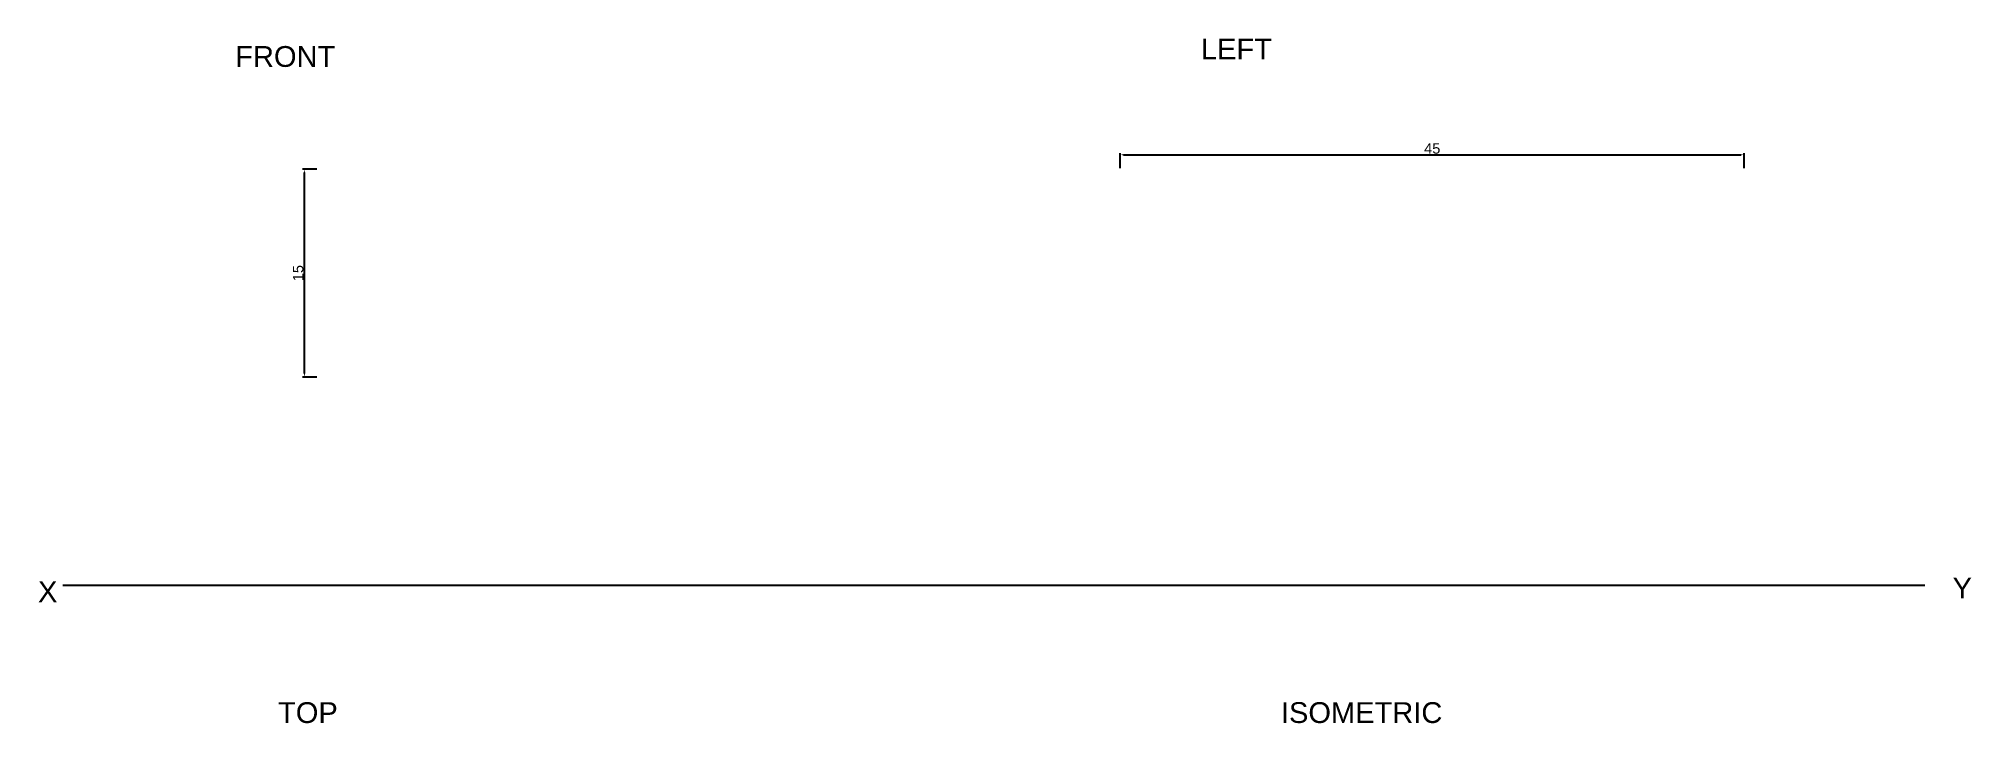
# Paper-space layout 'Q4' of a CAD drawing. Header units: millimetres. Extents: x 135 to 1528, y 671 to 1165.
import ezdxf

# ---------------------------------------------------------------- set-up
doc = ezdxf.new("R2010")
doc.units = ezdxf.units.MM
doc.styles.get("Standard").update_dxf_attribs({"font": 'arial.ttf'})
doc.dimstyles.new('ISO-25', dxfattribs={"dimtxt": 7.5, "dimasz": 2.5, "dimexe": 1.25, "dimexo": 0.625, "dimtad": 1, "dimdec": 0, "dimtxsty": 'Standard', "dimcen": 2.5, "dimadec": 0, "dimazin": 0, "dimtfac": 1, "dimtdec": 0, "dimtmove": 0, "dimatfit": 3, "dimfxl": 1, "dimarcsym": 0})

# ---------------------------------------------------------------- blocks, each defined once
blk = doc.blocks.new('*D90')
at = {"color": 0, "lineweight": -2, "transparency": 16777216}
for p, q in [((335.2, 1071), (324.9, 1071)), ((326.2, 923.5), (326.2, 1068.5)), ((335.2, 921), (324.9, 921))]:
    blk.add_line(p, q, dxfattribs=at)
at = {"color": 0, "transparency": 16777216}
for points in [[(325.8, 1068.5), (326.6, 1068.5), (326.2, 1071)], [(325.8, 923.5), (326.6, 923.5), (326.2, 921)]]:
    blk.add_solid(points, dxfattribs=at)
at = {"layer": 'Defpoints', "color": 0, "transparency": 16777216}
for p in [(326.2, 1071), (335.8, 1071), (335.8, 921)]:
    blk.add_point(p, dxfattribs=at)
at = {"color": 0, "transparency": 16777216, "insert": (321.7, 996), "char_height": 7.5, "attachment_point": 5, "rotation": 90}
blk.add_mtext('15', dxfattribs=at)
blk = doc.blocks.new('*D91')
at = {"color": 0, "lineweight": -2, "transparency": 16777216}
for p, q in [((914.4, 1071.6), (914.4, 1082.6)), ((916.9, 1081.3), (1361.9, 1081.3)), ((1364.4, 1071.6), (1364.4, 1082.6))]:
    blk.add_line(p, q, dxfattribs=at)
at = {"color": 0, "transparency": 16777216}
for points in [[(916.9, 1081.7), (916.9, 1080.9), (914.4, 1081.3)], [(1361.9, 1081.7), (1361.9, 1080.9), (1364.4, 1081.3)]]:
    blk.add_solid(points, dxfattribs=at)
at = {"layer": 'Defpoints', "color": 0, "transparency": 16777216}
for p in [(1364.4, 1081.3), (914.4, 1071), (1364.4, 1071)]:
    blk.add_point(p, dxfattribs=at)
at = {"color": 0, "transparency": 16777216, "insert": (1139.4, 1085.8), "char_height": 7.5, "attachment_point": 5}
blk.add_mtext('45', dxfattribs=at)

psp = doc.layouts.new('Q4')

# ---------------------------------------------------------------- linework, layer by layer
psp.add_line((151.9, 771), (1494.7, 771))

# ---------------------------------------------------------------- texts
for s, p in [('FRONT', (276.3, 1144.7)), ('LEFT', (972.6, 1150.1)), ('X', (134.1, 758.7)), ('Y', (1514.6, 761.4)), ('TOP', (307.2, 671.6)), ('ISOMETRIC', (1030.3, 671.6))]:
    psp.add_text(s, height=15).set_placement(p)

# ---------------------------------------------------------------- dimensions: what is measured, and where the dimension line sits
for p1, p2, distance, picture, middle in [((914.4, 1071), (1364.4, 1071), 10.3, '*D91', (1139.4, 1085.8)), ((335.8, 921), (335.8, 1071), 9.6, '*D90', (321.7, 996))]:
    dim = psp.add_aligned_dim(p1=p1, p2=p2, distance=distance, dimstyle='ISO-25', override={"dimlfac": -0.1})
    dim.commit()
    dim.dimension.update_dxf_attribs({"geometry": picture, "text_midpoint": middle})

doc.saveas('drawing.dxf')
